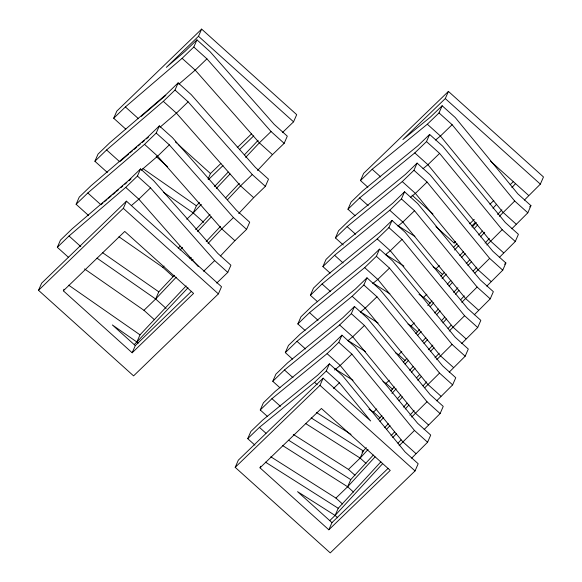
<?xml version="1.0" encoding="UTF-8"?>
<svg xmlns="http://www.w3.org/2000/svg" width="582" height="582" viewBox="0 0 582 582"><rect width="100%" height="100%" fill="white"/><g stroke="black" fill="none" stroke-linecap="round" stroke-linejoin="round"><path stroke-width="0.87" d="M38.521 290.316L41.657 283.15L126.461 201.168L221.516 286.73L218.388 293.895L133.576 375.877L38.521 290.316L123.333 208.341L126.461 201.168M68.465 257.331L57.32 247.299L60.448 240.133L72.146 228.828L128.862 180.216L140.56 168.904L153.67 180.704L217.806 253.417L230.916 265.217L227.78 272.391L216.737 283.07M88.566 215.5L76.111 204.282L79.247 197.116L90.945 185.811L147.653 137.199L159.352 125.887L172.461 137.687L236.598 210.4L249.707 222.2L246.579 229.373L234.881 240.679L220.534 255.898M107.364 172.476L94.902 161.265L98.038 154.099L109.736 142.794L166.445 94.182L178.143 82.87L191.26 94.67L255.389 167.383L268.506 179.183L265.37 186.356L253.672 197.662L238.707 213.536M125.836 129.175L113.701 118.248L116.829 111.082L201.641 29.1L296.696 114.661L293.561 121.827L282.474 132.55M63.336 290.811L124.744 231.447L193.58 293.408L132.165 352.772L63.336 290.811L64.027 289.218M57.32 247.299L69.018 235.994L125.727 187.382L137.425 176.077L140.56 168.904M76.111 204.282L87.809 192.977L144.525 144.365L156.216 133.06L159.352 125.887M94.902 161.265L106.601 149.96L163.316 101.348L175.015 90.043L178.143 82.87M113.701 118.248L125.399 106.943L182.108 58.331L193.806 47.026L196.942 39.852L210.051 51.653L274.187 124.366L287.297 136.166L284.162 143.339L272.463 154.645L257.499 170.519M196.942 39.852L185.243 51.165L166.336 67.367L198.506 36.273L201.641 29.1M132.165 352.772L135.3 345.599L191.485 291.291M134.267 344.529L136.865 342.02L140 334.846L186.145 285.893M84.543 268.928L143.958 310.308L155.656 299.002L158.791 291.829L174.382 275.293M186.749 219.247L193.246 212.961L196.381 205.795L199.495 202.485M208.036 179.111L210.473 173.531L220.927 163.426M235.193 467.339L238.322 460.173L323.126 378.191L370.654 420.968L339.371 382.818L326.262 371.018L329.39 363.852L342.507 375.652L405.072 451.945L418.182 463.752L415.053 470.918L330.249 552.9L235.193 467.339L319.998 385.357L323.126 378.191M254.931 445.15L247.721 438.661L250.849 431.495L262.547 420.182L317.699 375.157L329.39 363.852M267.458 416.472L260.249 409.983L263.384 402.817L275.075 391.504L330.227 346.479L341.925 335.174L355.035 346.974L417.6 423.267L430.716 435.074L427.581 442.24L411.612 458.194M279.986 387.794L272.776 381.305L275.912 374.139L287.61 362.826L342.754 317.801L354.453 306.496L367.562 318.296L430.134 394.589L443.244 406.396L440.108 413.562L424.147 429.516M292.52 359.116L285.304 352.627L288.439 345.461L300.137 334.148L355.282 289.123L366.98 277.818L380.09 289.618L442.662 365.911L455.771 377.718L452.636 384.884L436.675 400.838M305.048 330.438L297.839 323.948L300.967 316.783L312.665 305.47L367.809 260.445L379.508 249.14L392.624 260.94L455.189 337.233L468.299 349.04L465.171 356.206L449.202 372.16M317.576 301.76L310.366 295.27L313.494 288.105L325.192 276.792L380.344 231.767L392.042 220.462L405.152 232.262L467.717 308.555L480.827 320.362L477.698 327.528L461.73 343.482M330.103 273.082L322.894 266.592L326.029 259.427L337.727 248.114L392.872 203.089L404.57 191.784L417.68 203.584L480.245 279.877L493.361 291.684L490.226 298.85L474.265 314.804M343.293 244.993L335.421 237.914L338.557 230.748L350.255 219.436L405.399 174.411L417.098 163.106L430.207 174.906L492.779 251.198L505.889 262.999L502.753 270.172L486.792 286.126M355.166 215.726L347.956 209.236L351.084 202.07L362.782 190.758L417.927 145.733L429.625 134.427L442.735 146.228L505.307 222.52L518.417 234.32L515.288 241.494L499.32 257.448M367.897 187.237L360.484 180.558L363.612 173.392L448.424 91.41L543.479 176.964L540.343 184.138L524.375 200.092M260.001 467.833L321.41 408.469L390.246 470.423L328.83 529.787L260.001 467.833L260.692 466.24M260.249 409.983L271.947 398.677L327.091 353.652L338.789 342.34L341.925 335.174M272.776 381.305L284.474 369.999L339.619 324.974L351.317 313.662L354.453 306.496M285.304 352.627L297.002 341.321L352.154 296.296L363.852 284.984L366.98 277.818M297.839 323.948L309.537 312.643L364.681 267.618L376.379 256.306L379.508 249.14M310.366 295.27L322.064 283.965L377.209 238.94L388.907 227.627L392.042 220.462M322.894 266.592L334.592 255.287L389.736 210.262L401.435 198.949L404.57 191.784M335.421 237.914L347.119 226.609L402.271 181.584L413.962 170.271L417.098 163.106M347.956 209.236L359.647 197.931L414.799 152.906L426.497 141.593L429.625 134.427M360.484 180.558L372.182 169.253L427.326 124.221L439.024 112.915L442.153 105.749L455.269 117.549L517.835 193.842L530.944 205.642L527.816 212.816L511.847 228.77M442.153 105.749L430.462 117.055L402.882 139.571L445.288 98.576L448.424 91.41M328.83 529.787L331.966 522.621L388.15 468.306M329.899 520.475L335.094 515.448L338.229 508.282L380.904 461.802M270.79 456.783L335.93 498.083L347.629 486.77L350.757 479.604L373.317 455.037M293.284 434.419L348.458 469.405L360.156 458.092L363.284 450.926L366.333 447.609M435.903 226.609L454.12 243.007L454.818 241.414M453.407 247.546L457.037 243.596M472.14 227.147L476.367 222.542M454.564 250.042L458.834 245.393M474.075 228.799L477.735 224.812M492.976 208.21L496.635 204.231M511.876 187.63L515.536 183.643M440.901 276.203L444.561 272.216M459.802 255.614L463.461 251.635M478.702 235.033L482.362 231.047M497.603 214.445L501.873 209.804M442.036 278.72L446.307 274.071M461.548 257.477L465.207 253.49M480.448 236.889L484.711 232.24M499.349 216.308L514.706 201.016L452.134 124.715L439.024 112.915M427.763 305.543L432.033 300.894M447.274 284.292L450.934 280.313M466.175 263.711L469.834 259.725M485.075 243.123L489.338 238.482M430.12 306.736L433.772 302.749M449.02 286.155L452.672 282.168M467.921 265.567L471.573 261.587M486.821 244.986L502.171 229.694L439.606 153.393L426.497 141.593M415.839 333.559L419.498 329.572M434.739 312.971L438.399 308.991M453.64 292.39L457.91 287.741M473.151 271.139L476.811 267.16M417.585 335.414L421.244 331.427M436.485 314.833L440.145 310.846M455.386 294.245L459.045 290.265M474.897 273.002L489.644 258.372L427.079 182.071L413.962 170.271M403.311 362.237L406.971 358.25M422.212 341.649L425.871 337.669M441.112 321.068L444.772 317.081M460.624 299.817L464.283 295.838M405.057 364.092L408.717 360.113M423.958 343.511L427.617 339.524M442.858 322.923L446.518 318.943M461.759 302.342L477.116 287.05L414.544 210.749L401.435 198.949M390.784 390.915L394.443 386.928M409.684 370.327L413.344 366.347M428.585 349.746L432.855 345.097M448.096 328.495L451.145 325.178M391.919 393.432L396.189 388.791M411.43 372.189L415.09 368.202M430.331 351.601L433.99 347.621M449.231 331.02L464.589 315.728L402.017 239.428L388.907 227.627M378.256 419.593L381.916 415.606M397.157 399.005L400.816 395.025M416.668 377.762L419.717 374.437M434.958 357.843L439.221 353.194M380.002 421.448L383.662 417.469M398.903 400.867L402.562 396.88M417.803 380.279L421.463 376.299M436.704 359.698L452.054 344.406L389.489 268.106L376.379 256.306M384.629 427.683L388.281 423.703M403.53 407.102L407.182 403.115M423.034 385.851L426.693 381.872M305.746 423.594L360.156 458.092L368.079 449.464M386.368 429.545L390.027 425.558M405.268 408.957L408.928 404.977M424.78 387.714L439.526 373.084L376.961 296.784L363.852 284.984M390.995 435.78L394.654 431.793M409.895 415.199L414.166 410.55M282.488 445.47L347.629 486.77L375.063 456.892M392.741 437.635L396.4 433.655M411.641 417.054L426.999 401.762L364.434 325.462L351.317 313.662M397.979 443.208L401.027 439.89M331.966 522.621L297.548 491.644L335.094 515.448L382.65 463.658M399.114 445.732L414.471 430.44L351.899 354.14L338.789 342.34M214.467 186.611L228.188 172.061M244.404 154.856L258.124 140.306M163.535 192.278L193.246 212.961L201.35 204.362M216.322 188.488L230.043 173.938M245.633 157.395L259.354 142.845L271.052 131.539L284.162 143.339M178.208 248.15L180.078 246.164M195.668 229.628L210.015 214.416M225.605 197.873L239.326 183.323M180.064 250.027L182.559 247.379M197.531 231.505L211.251 216.955M227.467 199.757L240.562 185.862L252.261 174.556L265.37 186.356M189.972 258.757L191.223 257.433M206.188 241.552L220.534 226.34M96.983 258.139L155.656 299.002L176.237 277.17M191.834 260.634L193.078 259.31M208.05 243.429L221.771 228.879L233.462 217.573L246.579 229.373M135.3 345.599L112.355 324.945L136.865 342.02L188.008 287.77M271.052 131.539L206.916 58.826L195.217 70.131L178.82 84.186M252.261 174.556L188.124 101.843L176.426 113.148L160.028 127.203M233.462 217.573L169.333 144.86L157.635 156.165L141.237 170.22M227.78 272.391L214.671 260.591L150.534 187.877L138.836 199.182L131.321 205.628M237.26 147.639L251.635 133.744M208.647 179.438L223.022 165.543M239.355 149.756L253.723 135.861M118.932 236.772L162.756 267.291L164.051 266.032M203.627 271.27L214.671 260.591M452.134 124.715L440.436 136.028L435.554 140.015M439.606 153.393L427.908 164.706L423.019 168.693M427.079 182.071L415.381 193.384L410.492 197.371M414.544 210.749L402.853 222.062L397.964 226.049M402.017 239.428L390.318 250.74L385.437 254.727M389.489 268.106L377.791 279.418L372.902 283.405M376.961 296.784L365.263 308.096L360.374 312.083M364.434 325.462L352.736 336.774L347.847 340.761M469.667 223.837L474.243 219.421M489.92 204.26L493.842 200.47M510.174 184.683L513.44 181.526M247.721 438.661L259.419 427.355L314.564 382.33L326.262 371.018M454.12 243.007L455.43 241.748M471.762 225.954L475.683 222.171M433.095 266.716L436.158 268.658L439.41 265.516M351.899 354.14L340.201 365.452L334.621 370.014M419.033 294.419L423.631 297.337L426.882 294.194M333.522 388.478L339.371 382.818M529.649 206.901L530.944 205.642M408.04 324.072L411.103 326.015L414.355 322.872M395.505 352.75L398.575 354.693L401.82 351.55M504.587 264.257L505.889 262.999M382.978 381.428L386.048 383.371L389.293 380.228M368.915 409.131L373.513 412.049L376.765 408.906M361.989 452.185L363.284 450.926L311.181 417.883M141.244 116.4L165.841 95.317M128.6 154.15L119.717 161.76L106.601 149.96M129.961 152.979L132.696 150.636M134.064 149.465L136.799 147.122M138.16 145.951L140.211 144.19M142.263 142.437L144.314 140.677M146.366 138.923L148.41 137.163M102.97 203.023L100.919 204.777L87.809 192.977M104.338 201.852L107.073 199.51M108.434 198.338L111.169 195.996M112.537 194.825L115.272 192.482M116.633 191.311L118.684 189.55M120.736 187.797L122.787 186.036M124.839 184.283L126.883 182.522M128.935 180.769L130.986 179.009M398.052 225.765L414.908 236.452M385.517 254.443L403.908 266.105M372.989 283.121L389.853 293.808M360.462 311.799L378.089 322.974M347.934 340.477L365.554 351.652M334.635 368.668L353.027 380.33M316.543 412.543L351.026 434.405M288.687 440.247L350.757 479.604M265.428 462.123L338.229 508.282M142.903 168.554L196.381 205.795M102.345 252.523L158.791 291.829M68.691 285.195L140 334.846M445.288 98.576L540.343 184.138M490.568 161.17L528.645 195.443M514.706 201.016L527.816 212.816M427.326 124.221L440.436 136.028L503.008 212.321L516.118 224.121M502.171 229.694L515.288 241.494M414.799 152.906L427.908 164.706L490.473 240.999L503.59 252.799M489.644 258.372L502.753 270.172M402.271 181.584L415.381 193.384L477.946 269.677L491.055 281.477M412.041 195.145L432.964 213.972M372.182 169.253L380.701 176.921M198.506 36.273L293.561 121.827M477.116 287.05L490.226 298.85M389.736 210.262L402.853 222.062L465.418 298.355L478.528 310.155M193.806 47.026L206.916 58.826M359.647 197.931L368.173 205.599M436.158 268.658L442.72 274.558M182.108 58.331L195.217 70.131L259.354 142.845L272.463 154.645M464.589 315.728L477.698 327.528M377.209 238.94L390.318 250.74L452.891 327.033L466 338.833M347.119 226.609L355.646 234.277M423.631 297.337L430.185 303.237M175.015 90.043L188.124 101.843M452.054 344.406L465.171 356.206M364.681 267.618L377.791 279.418L440.363 355.711L453.473 367.511M334.592 255.287L343.111 262.955M163.316 101.348L176.426 113.148L240.562 185.862L253.672 197.662M411.103 326.015L417.658 331.915M439.526 373.084L452.636 384.884M352.154 296.296L365.263 308.096L427.828 384.389L440.945 396.189M175.378 141.943L176.732 143.157M178.085 144.372L210.473 173.531M156.216 133.06L169.333 144.86M125.399 106.943L138.509 118.743M322.064 283.965L330.583 291.633M398.575 354.693L405.13 360.593M144.525 144.365L157.635 156.165L221.771 228.879L234.881 240.679M156.172 156.478L167.631 166.794M426.999 401.762L440.108 413.562M339.619 324.974L352.736 336.774L415.301 413.067L428.41 424.867M309.537 312.643L318.056 320.311M386.048 383.371L392.603 389.271M193.246 212.961L203.736 222.404M137.425 176.077L150.534 187.877M414.471 430.44L427.581 442.24M327.091 353.652L340.201 365.452L402.773 441.745L415.883 453.545M297.002 341.321L305.528 348.989M125.727 187.382L138.836 199.182L198.178 266.461M373.513 412.049L380.068 417.949M123.333 208.341L218.388 293.895M319.998 385.357L415.053 470.918M314.564 382.33L317.183 384.687M284.474 369.999L293.001 377.667M162.756 267.291L173.247 276.734M360.156 458.092L366.056 463.403M271.947 398.677L280.466 406.345M348.458 469.405L355.013 475.305M155.656 299.002L166.146 308.438M69.018 235.994L80.818 246.615M347.629 486.77L353.529 492.081M143.958 310.308L154.448 319.751M259.419 427.355L265.974 433.255M335.93 498.083L342.485 503.983M335.094 515.448L337.72 517.813M136.865 342.02L138.174 343.198"/></g></svg>
